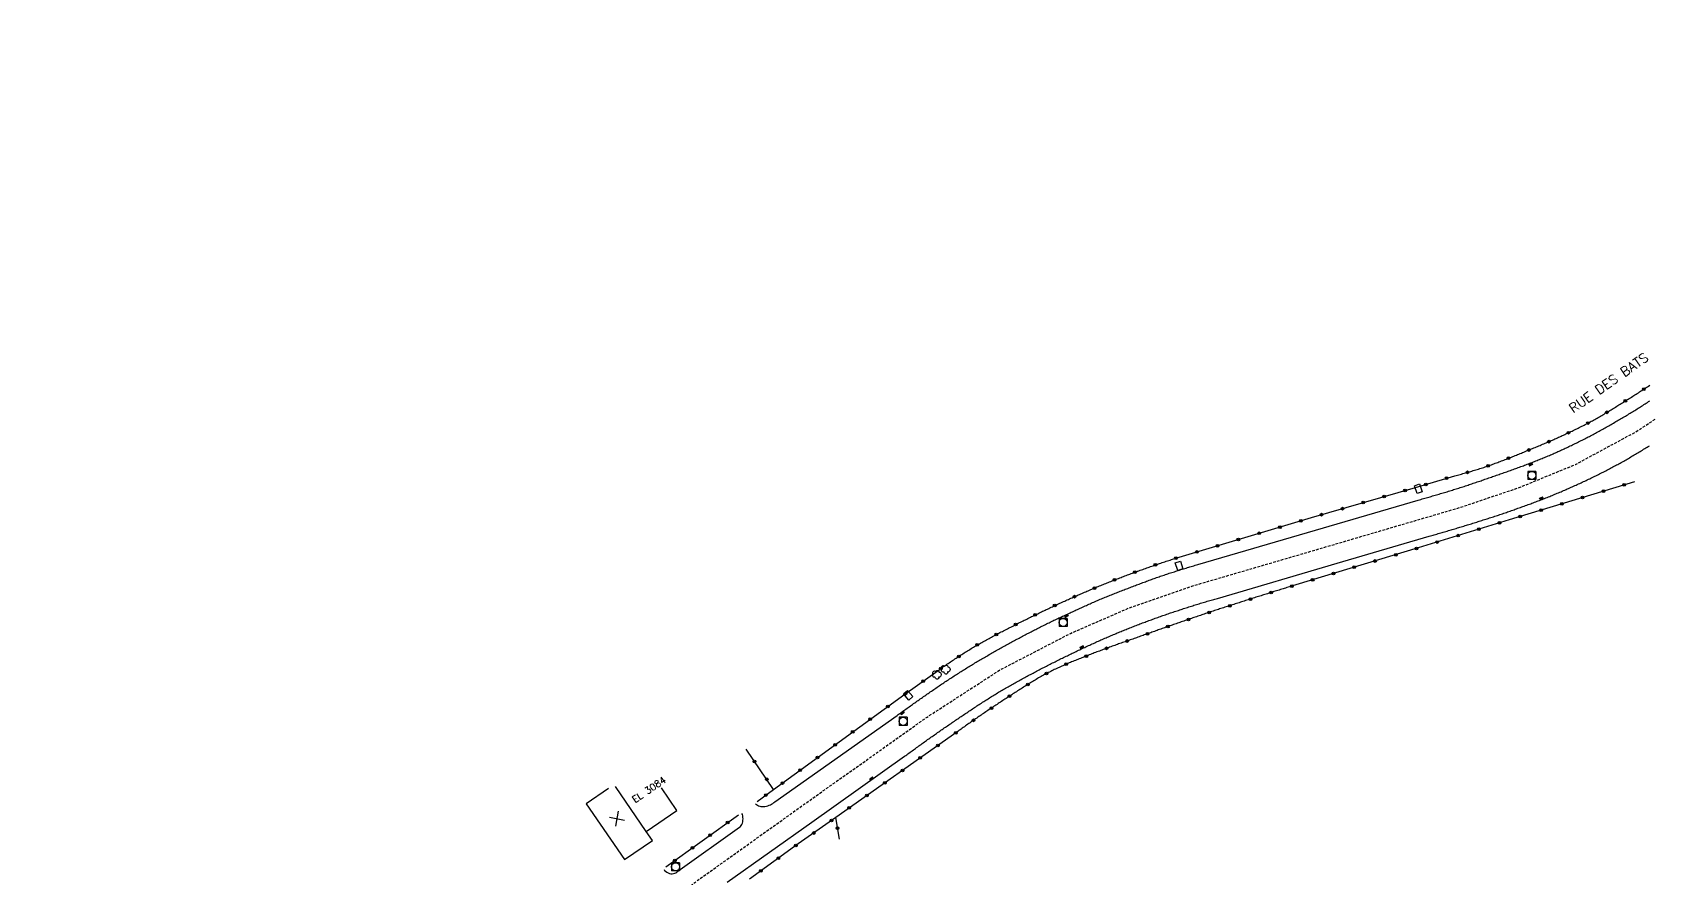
# Model space of a CAD drawing. Header units: millimetres. Extents: x 107000 to 108000, y 126999 to 128000.
# Drawn here: x 107261.2 to 107559, y 127302.3 to 127458 of the extents above; entities that cross this region are included whole.
import ezdxf
from ezdxf.enums import TextEntityAlignment as Align

# ---------------------------------------------------------------- set-up
doc = ezdxf.new("R2010")
doc.units = ezdxf.units.MM
doc.linetypes.add('DASHED', pattern=[0.75, 0.5, -0.25])
doc.layers.get('0').update_dxf_attribs({"linetype": 'CONTINUOUS'})
for name, color, linetype in [('W0001', 6, 'DASHED'), ('W0008', 7, 'CONTINUOUS'), ('W0100', 7, 'CONTINUOUS'), ('W0300', 7, 'CONTINUOUS'), ('W0322', 7, 'CONTINUOUS'), ('W0400', 7, 'CONTINUOUS'), ('W0420', 7, 'CONTINUOUS'), ('W0984', 7, 'CONTINUOUS'), ('W0989', 7, 'CONTINUOUS'), ('W0991', 7, 'CONTINUOUS'), ('W1102', 7, 'CONTINUOUS'), ('W1471', 7, 'CONTINUOUS')]:
    doc.layers.add(name, color=color, linetype=linetype)
doc.styles.get("Standard").update_dxf_attribs({"font": 'romans.shx', "width": 0.85})

# ---------------------------------------------------------------- blocks, each defined once
blk = doc.blocks.new('T420')
for p, q in [((0.75, 0.75), (-0.75, 0.75)), ((-0.75, 0.75), (-0.75, -0.75)), ((0.75, 0.75), (0.75, -0.75)), ((0.75, -0.75), (-0.75, -0.75))]:
    blk.add_line(p, q)
blk.add_ellipse((0, 0), major_axis=(-0.53, 0.53), ratio=1, start_param=3.926991, end_param=10.210176)
blk = doc.blocks.new('T400')
for p, q in [((-0.15, 0.3), (0.15, 0.3)), ((-0.15, -0.25), (-0.15, 0.3)), ((-0.15, 0.15), (0.15, 0.15)), ((-0.15, 0), (0.15, 0)), ((0.15, 0.3), (0.15, -0.25)), ((-0.15, -0.15), (0.15, -0.15)), ((-0.15, -0.25), (-0.15, -0.3)), ((-0.15, -0.3), (0.15, -0.3)), ((0.15, -0.3), (0.15, -0.25))]:
    blk.add_line(p, q)
blk = doc.blocks.new('T1471')
at = {"color": 0, "linetype": 'Continuous', "flags": 128}
blk.add_lwpolyline([(-0.75, -0.5), (-0.75, 0.5), (0.75, 0.5), (0.75, -0.5), (-0.75, -0.5)], dxfattribs=at)
blk = doc.blocks.new('T300')
for p, q in [((-0.8, 0.51), (-0.86, 0.34)), ((-0.86, 0.34), (-0.86, 0.17)), ((-0.86, 0.17), (-0.74, 0.06)), ((-0.69, 0.63), (-0.8, 0.51)), ((-0.8, -0.06), (-0.74, 0.06)), ((-0.74, 0.06), (-0.69, 0.11)), ((-0.57, 0.69), (-0.69, 0.63)), ((-0.46, 0.69), (-0.57, 0.69)), ((-0.29, 0.63), (-0.46, 0.69)), ((-0.29, 0.63), (-0.17, 0.74)), ((-0.23, 0.57), (-0.29, 0.63)), ((-0.17, 0.74), (-0.06, 0.8)), ((-0.06, 0.8), (0.06, 0.8)), ((0.06, 0.8), (0.23, 0.74)), ((0.23, 0.74), (0.34, 0.63)), ((0.34, 0.63), (0.4, 0.51)), ((0.46, 0.46), (0.34, 0.46)), ((0.4, 0.51), (0.4, 0.46)), ((0.57, 0.4), (0.46, 0.46)), ((0.57, 0.4), (0.69, 0.29)), ((0.69, 0.29), (0.74, 0.17)), ((0.74, 0.06), (0.69, -0.17)), ((0.74, 0.17), (0.74, 0.06)), ((-0.8, -0.17), (-0.8, -0.06)), ((-0.8, -0.23), (-0.8, -0.17)), ((-0.74, -0.34), (-0.8, -0.23)), ((-0.69, -0.4), (-0.74, -0.34)), ((-0.51, -0.46), (-0.69, -0.4)), ((-0.4, -0.46), (-0.51, -0.46)), ((-0.4, -0.46), (-0.34, -0.46)), ((-0.34, -0.46), (-0.34, -0.4)), ((-0.34, -0.51), (-0.34, -0.46)), ((-0.29, -0.63), (-0.34, -0.51)), ((-0.17, -0.74), (-0.29, -0.63)), ((-0.06, -0.8), (-0.17, -0.74)), ((0.06, -0.8), (-0.06, -0.8)), ((0.17, -0.74), (0.06, -0.8)), ((0.23, -0.69), (0.17, -0.74)), ((0.29, -0.46), (0.23, -0.46)), ((0.29, -0.63), (0.23, -0.69)), ((0.46, -0.4), (0.29, -0.46)), ((0.34, -0.51), (0.29, -0.63)), ((0.34, -0.51), (0.34, -0.46)), ((0.57, -0.34), (0.46, -0.4)), ((0.63, -0.29), (0.57, -0.34)), ((0.69, -0.17), (0.63, -0.29))]:
    blk.add_line(p, q)
blk = doc.blocks.new('t991o')
at = {"color": 0, "linetype": 'Continuous'}
for p, q in [((-1, 1), (1, -1)), ((-1, -1), (1, 1))]:
    blk.add_line(p, q, dxfattribs=at)
blk = doc.blocks.new('t322o')
at = {"color": 0, "linetype": 'Continuous'}
for radius in [0.25, 0.15]:
    blk.add_circle((0, 0), radius, dxfattribs=at)

msp = doc.modelspace()

# ---------------------------------------------------------------- linework, layer by layer
at = {"layer": 'W0001', "flags": 128}
msp.add_lwpolyline([(107000, 127089.04), (107003.49, 127090.61), (107006.14, 127092.18), (107008.36, 127093.73), (107010.32, 127095.02), (107025.43, 127107), (107037.6, 127116.58), (107066.4, 127139.08), (107088.06, 127156.08), (107094.78, 127162.19), (107099.38, 127167.1), (107105.7, 127174.85), (107111.44, 127182.02), (107116.64, 127188.52), (107122.25, 127195.21), (107131.72, 127207.17), (107135.09, 127211.4), (107138.56, 127215.46), (107142.88, 127219.18), (107148.61, 127222.06), (107154.91, 127223.92), (107164.3, 127226.43), (107174.45, 127229.14), (107184.03, 127231.95), (107260.27, 127252.71), (107315.94, 127271.2), (107330.12, 127276.12), (107335.89, 127277.72), (107341.63, 127277.36), (107350.74, 127277.39), (107353.27, 127279.17), (107361.16, 127284.73), (107369.51, 127291.14), (107383.85, 127301.83), (107403.45, 127315.83), (107426.06, 127331.88), (107439.48, 127340.56), (107452.49, 127347.3), (107463.11, 127351.91), (107474.86, 127356.01), (107495.18, 127361.96), (107524.23, 127370.49), (107535.13, 127374.16), (107545.48, 127378.4), (107556.57, 127384.39), (107566.51, 127390.87), (107574.63, 127396.86), (107587.27, 127406.56), (107606.75, 127421.33), (107616.21, 127428.32), (107628.75, 127436.48), (107637.53, 127441.21), (107649.35, 127446.94), (107667.55, 127455.74), (107693.78, 127468.43), (107721.15, 127481.68), (107737.6, 127489.63), (107752.86, 127497.12), (107759.97, 127501.4), (107764.49, 127504.58), (107772.4, 127511.35), (107782.05, 127521.92), (107812.16, 127555.37), (107829.33, 127574.66), (107834.96, 127581.75), (107841.86, 127591.66), (107847.67, 127601.53), (107852.76, 127611.48), (107858.53, 127625.36), (107862.3, 127636.75), (107868.74, 127659.49), (107884.13, 127716.25)], dxfattribs=at)
at = {"layer": 'W0008', "flags": 128}
for points in [[(107394.47, 127315.91), (107394.64, 127315.77), (107394.82, 127315.65), (107395.02, 127315.56), (107395.24, 127315.48), (107395.47, 127315.43), (107395.69, 127315.39), (107395.93, 127315.39), (107396.2, 127315.41), (107396.47, 127315.47), (107396.73, 127315.54), (107396.98, 127315.64), (107397.21, 127315.74), (107397.43, 127315.86), (107397.64, 127315.98), (107397.85, 127316.12), (107398.04, 127316.27), (107420.55, 127332.2), (107420.75, 127332.34), (107420.95, 127332.49), (107421.16, 127332.63), (107421.36, 127332.78), (107421.56, 127332.92), (107421.76, 127333.07), (107421.96, 127333.21), (107422.17, 127333.36), (107422.37, 127333.5), (107422.57, 127333.65), (107422.78, 127333.79), (107422.98, 127333.93), (107423.18, 127334.08), (107423.38, 127334.22), (107423.59, 127334.37), (107423.79, 127334.51), (107424, 127334.65), (107424.2, 127334.8), (107424.4, 127334.94), (107424.61, 127335.08), (107424.81, 127335.22), (107425.01, 127335.37), (107425.22, 127335.51), (107425.42, 127335.65), (107425.63, 127335.79), (107425.83, 127335.93), (107426.04, 127336.08), (107426.25, 127336.22), (107426.45, 127336.36), (107426.66, 127336.51), (107426.87, 127336.65), (107427.07, 127336.79), (107427.28, 127336.93), (107427.49, 127337.08), (107427.7, 127337.22), (107427.9, 127337.36), (107428.11, 127337.5), (107428.32, 127337.64), (107428.53, 127337.79), (107428.74, 127337.93), (107428.95, 127338.07), (107429.15, 127338.21), (107429.36, 127338.35), (107429.57, 127338.49), (107429.78, 127338.63), (107429.99, 127338.76), (107430.2, 127338.9), (107430.41, 127339.04), (107430.62, 127339.18), (107430.83, 127339.32), (107431.05, 127339.45), (107431.26, 127339.59), (107431.47, 127339.72), (107431.68, 127339.86), (107431.89, 127339.99), (107432.11, 127340.13), (107432.32, 127340.26), (107432.53, 127340.39), (107432.74, 127340.53), (107432.96, 127340.66), (107433.17, 127340.79), (107433.38, 127340.92), (107433.6, 127341.06), (107433.81, 127341.19), (107434.03, 127341.32), (107434.24, 127341.45), (107434.46, 127341.58), (107434.67, 127341.71), (107434.89, 127341.84), (107435.1, 127341.97), (107435.32, 127342.1), (107435.53, 127342.23), (107435.75, 127342.35), (107435.97, 127342.48), (107436.18, 127342.61), (107436.4, 127342.74), (107436.62, 127342.87), (107436.84, 127343), (107437.06, 127343.12), (107437.28, 127343.25), (107437.5, 127343.38), (107437.72, 127343.5), (107437.94, 127343.63), (107438.16, 127343.76), (107438.38, 127343.88), (107438.6, 127344.01), (107438.82, 127344.13), (107439.04, 127344.26), (107439.26, 127344.38), (107439.48, 127344.51), (107439.7, 127344.63), (107439.92, 127344.75), (107440.15, 127344.88), (107440.37, 127345), (107440.59, 127345.12), (107440.81, 127345.24), (107441.04, 127345.37), (107441.26, 127345.49), (107441.48, 127345.61), (107441.7, 127345.73), (107441.93, 127345.85), (107442.14, 127345.97), (107442.36, 127346.09), (107442.58, 127346.2), (107442.8, 127346.32), (107443.02, 127346.44), (107443.24, 127346.55), (107443.45, 127346.67), (107443.67, 127346.79), (107443.89, 127346.9), (107444.11, 127347.02), (107444.33, 127347.13), (107444.55, 127347.25), (107444.77, 127347.36), (107444.99, 127347.47), (107445.21, 127347.59), (107445.43, 127347.7), (107445.65, 127347.81), (107445.87, 127347.93), (107446.09, 127348.04), (107446.31, 127348.15), (107446.53, 127348.27), (107446.75, 127348.38), (107446.97, 127348.49), (107447.19, 127348.6), (107447.41, 127348.71), (107447.64, 127348.82), (107447.86, 127348.93), (107448.08, 127349.04), (107448.3, 127349.15), (107448.53, 127349.26), (107448.75, 127349.37), (107448.98, 127349.48), (107449.21, 127349.59), (107449.43, 127349.7), (107449.66, 127349.81), (107449.89, 127349.91), (107450.12, 127350.02), (107450.34, 127350.13), (107450.57, 127350.23), (107450.8, 127350.34), (107451.03, 127350.44), (107451.26, 127350.55), (107451.49, 127350.65), (107451.72, 127350.76), (107451.94, 127350.86), (107452.17, 127350.97), (107452.4, 127351.07), (107452.63, 127351.18), (107452.86, 127351.29), (107453.09, 127351.39), (107453.32, 127351.5), (107453.55, 127351.61), (107453.78, 127351.71), (107454.01, 127351.82), (107454.24, 127351.92), (107454.47, 127352.03), (107454.7, 127352.14), (107454.94, 127352.24), (107455.17, 127352.35), (107455.4, 127352.45), (107455.63, 127352.56), (107455.86, 127352.66), (107456.09, 127352.76), (107456.32, 127352.86), (107456.55, 127352.97), (107456.79, 127353.07), (107457.02, 127353.17), (107457.25, 127353.27), (107457.48, 127353.37), (107457.72, 127353.47), (107457.95, 127353.57), (107458.18, 127353.66), (107458.41, 127353.76), (107458.64, 127353.85), (107458.87, 127353.95), (107459.1, 127354.04), (107459.33, 127354.13), (107459.56, 127354.23), (107459.79, 127354.32), (107460.02, 127354.41), (107460.25, 127354.51), (107460.48, 127354.6), (107460.71, 127354.69), (107460.95, 127354.78), (107461.18, 127354.87), (107461.41, 127354.96), (107461.64, 127355.05), (107461.87, 127355.14), (107462.11, 127355.23), (107462.34, 127355.32), (107462.57, 127355.41), (107462.8, 127355.5), (107463.04, 127355.59), (107463.27, 127355.68), (107463.5, 127355.77), (107463.73, 127355.86), (107463.97, 127355.94), (107464.2, 127356.03), (107464.43, 127356.12), (107464.67, 127356.21), (107464.9, 127356.3), (107465.13, 127356.38), (107465.36, 127356.47), (107465.59, 127356.56), (107465.82, 127356.64), (107466.04, 127356.73), (107466.27, 127356.81), (107466.5, 127356.9), (107466.73, 127356.98), (107466.96, 127357.07), (107467.19, 127357.15), (107467.41, 127357.24), (107467.64, 127357.32), (107467.87, 127357.4), (107468.1, 127357.48), (107468.33, 127357.57), (107468.56, 127357.65), (107468.79, 127357.73), (107469.02, 127357.81), (107469.25, 127357.88), (107469.49, 127357.96), (107469.73, 127358.04), (107469.96, 127358.12), (107470.2, 127358.2), (107470.44, 127358.28), (107470.68, 127358.36), (107470.91, 127358.43), (107471.15, 127358.51), (107471.39, 127358.59), (107471.63, 127358.66), (107471.87, 127358.74), (107472.1, 127358.81), (107472.34, 127358.89), (107472.58, 127358.96), (107472.82, 127359.04), (107473.06, 127359.11), (107473.3, 127359.19), (107473.54, 127359.26), (107473.77, 127359.33), (107474.01, 127359.4), (107474.25, 127359.47), (107474.49, 127359.55), (107474.73, 127359.62), (107474.97, 127359.69), (107475.21, 127359.76), (107475.45, 127359.83), (107475.69, 127359.9), (107475.93, 127359.97), (107497.59, 127366.29), (107516.52, 127371.84), (107516.76, 127371.91), (107517, 127371.98), (107517.25, 127372.05), (107517.49, 127372.11), (107517.73, 127372.18), (107517.98, 127372.25), (107518.22, 127372.32), (107518.46, 127372.39), (107518.71, 127372.46), (107518.95, 127372.53), (107519.19, 127372.6), (107519.43, 127372.67), (107519.68, 127372.74), (107519.92, 127372.81), (107520.16, 127372.88), (107520.4, 127372.96), (107520.65, 127373.03), (107520.89, 127373.1), (107521.13, 127373.17), (107521.37, 127373.25), (107521.61, 127373.32), (107521.86, 127373.39), (107522.1, 127373.47), (107522.34, 127373.54), (107522.58, 127373.62), (107522.82, 127373.69), (107523.06, 127373.77), (107523.3, 127373.84), (107523.55, 127373.92), (107523.79, 127373.99), (107524.03, 127374.07), (107524.27, 127374.15), (107524.51, 127374.22), (107524.75, 127374.3), (107524.99, 127374.38), (107525.23, 127374.46), (107525.47, 127374.54), (107525.71, 127374.62), (107525.95, 127374.69), (107526.19, 127374.77), (107526.43, 127374.86), (107526.67, 127374.94), (107526.9, 127375.02), (107527.14, 127375.1), (107527.38, 127375.18), (107527.62, 127375.26), (107527.86, 127375.34), (107528.1, 127375.42), (107528.34, 127375.51), (107528.58, 127375.59), (107528.82, 127375.67), (107529.05, 127375.75), (107529.29, 127375.84), (107529.53, 127375.92), (107529.77, 127376), (107530.01, 127376.08), (107530.24, 127376.17), (107530.48, 127376.25), (107530.71, 127376.33), (107530.95, 127376.41), (107531.19, 127376.5), (107531.42, 127376.58), (107531.66, 127376.66), (107531.9, 127376.74), (107532.13, 127376.82), (107532.37, 127376.91), (107532.61, 127376.99), (107532.84, 127377.07), (107533.08, 127377.16), (107533.31, 127377.24), (107533.55, 127377.32), (107533.78, 127377.41), (107534.02, 127377.49), (107534.26, 127377.58), (107534.49, 127377.66), (107534.73, 127377.75), (107534.96, 127377.83), (107535.2, 127377.92), (107535.43, 127378.01), (107535.67, 127378.09), (107535.9, 127378.18), (107536.13, 127378.27), (107536.37, 127378.36), (107536.6, 127378.44), (107536.84, 127378.53), (107537.07, 127378.62), (107537.29, 127378.71), (107537.52, 127378.8), (107537.75, 127378.88), (107537.98, 127378.97), (107538.21, 127379.06), (107538.43, 127379.15), (107538.66, 127379.24), (107538.89, 127379.33), (107539.12, 127379.42), (107539.34, 127379.51), (107539.57, 127379.6), (107539.8, 127379.7), (107540.02, 127379.79), (107540.25, 127379.88), (107540.47, 127379.98), (107540.7, 127380.07), (107540.92, 127380.17), (107541.15, 127380.27), (107541.37, 127380.36), (107541.6, 127380.46), (107541.82, 127380.56), (107542.05, 127380.67), (107542.27, 127380.77), (107542.5, 127380.87), (107542.72, 127380.97), (107542.95, 127381.08), (107543.18, 127381.18), (107543.4, 127381.29), (107543.63, 127381.39), (107543.85, 127381.5), (107544.08, 127381.6), (107544.3, 127381.71), (107544.52, 127381.82), (107544.75, 127381.93), (107544.97, 127382.03), (107545.19, 127382.14), (107545.42, 127382.25), (107545.64, 127382.36), (107545.86, 127382.47), (107546.09, 127382.58), (107546.31, 127382.69), (107546.53, 127382.8), (107546.75, 127382.91), (107546.97, 127383.03), (107547.2, 127383.14), (107547.42, 127383.25), (107547.64, 127383.36), (107547.86, 127383.48), (107548.08, 127383.59), (107548.3, 127383.7), (107548.52, 127383.82), (107548.74, 127383.93), (107548.96, 127384.05), (107549.18, 127384.17), (107549.4, 127384.28), (107549.62, 127384.4), (107549.85, 127384.52), (107550.07, 127384.64), (107550.29, 127384.76), (107550.52, 127384.89), (107550.74, 127385.01), (107550.96, 127385.14), (107551.18, 127385.27), (107551.4, 127385.39), (107551.62, 127385.52), (107551.85, 127385.65), (107552.07, 127385.78), (107552.29, 127385.91), (107552.51, 127386.04), (107552.73, 127386.17), (107552.94, 127386.3), (107553.16, 127386.43), (107553.38, 127386.56), (107553.6, 127386.68), (107553.82, 127386.81), (107554.04, 127386.94), (107554.25, 127387.07), (107554.47, 127387.2), (107554.69, 127387.33), (107554.9, 127387.45), (107555.12, 127387.58), (107555.33, 127387.71), (107555.55, 127387.84), (107555.77, 127387.97), (107555.98, 127388.1), (107556.2, 127388.23), (107556.41, 127388.36), (107556.63, 127388.5), (107556.84, 127388.63), (107557.05, 127388.76), (107557.27, 127388.89), (107557.48, 127389.03), (107557.69, 127389.16), (107557.91, 127389.3), (107558.12, 127389.43), (107558.33, 127389.57), (107558.55, 127389.71), (107558.76, 127389.85), (107558.97, 127389.98), (107559.18, 127390.12)], [(107389.21, 127301.46), (107404.82, 127312.52), (107421.93, 127324.65), (107422.13, 127324.8), (107422.33, 127324.95), (107422.53, 127325.1), (107422.73, 127325.24), (107422.93, 127325.39), (107423.13, 127325.54), (107423.34, 127325.69), (107423.54, 127325.83), (107423.74, 127325.98), (107423.94, 127326.12), (107424.14, 127326.27), (107424.35, 127326.42), (107424.55, 127326.56), (107424.75, 127326.71), (107424.95, 127326.85), (107425.16, 127327), (107425.36, 127327.14), (107425.56, 127327.29), (107425.77, 127327.43), (107425.97, 127327.58), (107426.17, 127327.72), (107426.38, 127327.87), (107426.58, 127328.01), (107426.78, 127328.15), (107426.99, 127328.3), (107427.19, 127328.44), (107427.4, 127328.59), (107427.6, 127328.73), (107427.81, 127328.87), (107428.01, 127329.01), (107428.21, 127329.16), (107428.42, 127329.3), (107428.62, 127329.44), (107428.83, 127329.58), (107429.03, 127329.73), (107429.24, 127329.87), (107429.44, 127330.01), (107429.65, 127330.15), (107429.85, 127330.29), (107430.06, 127330.43), (107430.27, 127330.58), (107430.47, 127330.72), (107430.68, 127330.86), (107430.88, 127331), (107431.09, 127331.14), (107431.3, 127331.28), (107431.5, 127331.42), (107431.71, 127331.56), (107431.92, 127331.7), (107432.12, 127331.84), (107432.33, 127331.98), (107432.54, 127332.12), (107432.74, 127332.26), (107432.95, 127332.4), (107433.16, 127332.54), (107433.36, 127332.67), (107433.57, 127332.81), (107433.78, 127332.95), (107433.99, 127333.09), (107434.19, 127333.23), (107434.4, 127333.37), (107434.61, 127333.5), (107434.82, 127333.64), (107435.02, 127333.78), (107435.23, 127333.92), (107435.44, 127334.05), (107435.65, 127334.19), (107435.86, 127334.33), (107436.07, 127334.46), (107436.28, 127334.6), (107436.49, 127334.73), (107436.7, 127334.87), (107436.91, 127335), (107437.12, 127335.13), (107437.33, 127335.27), (107437.54, 127335.4), (107437.75, 127335.53), (107437.96, 127335.66), (107438.17, 127335.8), (107438.39, 127335.93), (107438.6, 127336.06), (107438.81, 127336.19), (107439.03, 127336.32), (107439.24, 127336.45), (107439.45, 127336.57), (107439.67, 127336.7), (107439.89, 127336.83), (107440.1, 127336.96), (107440.32, 127337.08), (107440.53, 127337.21), (107440.75, 127337.33), (107440.97, 127337.46), (107441.19, 127337.58), (107441.4, 127337.71), (107441.62, 127337.83), (107441.84, 127337.95), (107442.06, 127338.07), (107442.28, 127338.19), (107442.5, 127338.31), (107442.72, 127338.44), (107442.94, 127338.56), (107443.16, 127338.68), (107443.38, 127338.8), (107443.6, 127338.92), (107443.82, 127339.03), (107444.04, 127339.15), (107444.26, 127339.27), (107444.48, 127339.39), (107444.7, 127339.51), (107444.92, 127339.63), (107445.14, 127339.74), (107445.36, 127339.86), (107445.58, 127339.98), (107445.8, 127340.1), (107446.03, 127340.22), (107446.25, 127340.33), (107446.47, 127340.45), (107446.7, 127340.57), (107446.92, 127340.69), (107447.15, 127340.8), (107447.37, 127340.92), (107447.6, 127341.04), (107447.82, 127341.15), (107448.05, 127341.27), (107448.27, 127341.39), (107448.5, 127341.5), (107448.72, 127341.62), (107448.95, 127341.73), (107449.17, 127341.85), (107449.4, 127341.96), (107449.63, 127342.07), (107449.85, 127342.19), (107450.08, 127342.3), (107450.31, 127342.41), (107450.53, 127342.52), (107450.76, 127342.64), (107450.99, 127342.75), (107451.22, 127342.86), (107451.44, 127342.97), (107451.67, 127343.08), (107451.9, 127343.19), (107452.13, 127343.3), (107452.36, 127343.41), (107452.58, 127343.52), (107452.81, 127343.63), (107453.04, 127343.74), (107453.27, 127343.85), (107453.5, 127343.96), (107453.73, 127344.07), (107453.96, 127344.18), (107454.18, 127344.29), (107454.41, 127344.4), (107454.64, 127344.5), (107454.87, 127344.61), (107455.1, 127344.72), (107455.33, 127344.83), (107455.56, 127344.93), (107455.79, 127345.04), (107456.02, 127345.15), (107456.25, 127345.25), (107456.48, 127345.36), (107456.71, 127345.46), (107456.94, 127345.57), (107457.17, 127345.67), (107457.4, 127345.78), (107457.63, 127345.88), (107457.87, 127345.98), (107458.1, 127346.09), (107458.33, 127346.19), (107458.56, 127346.29), (107458.79, 127346.39), (107459.03, 127346.49), (107459.26, 127346.59), (107459.49, 127346.69), (107459.72, 127346.79), (107459.95, 127346.89), (107460.18, 127346.98), (107460.41, 127347.08), (107460.64, 127347.18), (107460.87, 127347.27), (107461.1, 127347.37), (107461.33, 127347.47), (107461.56, 127347.56), (107461.79, 127347.66), (107462.02, 127347.75), (107462.25, 127347.85), (107462.49, 127347.94), (107462.72, 127348.03), (107462.95, 127348.13), (107463.18, 127348.22), (107463.42, 127348.31), (107463.65, 127348.4), (107463.88, 127348.49), (107464.11, 127348.59), (107464.35, 127348.68), (107464.58, 127348.77), (107464.81, 127348.86), (107465.05, 127348.95), (107465.28, 127349.04), (107465.51, 127349.12), (107465.75, 127349.21), (107465.98, 127349.3), (107466.22, 127349.39), (107466.45, 127349.48), (107466.68, 127349.56), (107466.92, 127349.65), (107467.15, 127349.74), (107467.39, 127349.82), (107467.63, 127349.91), (107467.86, 127349.99), (107468.1, 127350.08), (107468.33, 127350.16), (107468.57, 127350.25), (107468.8, 127350.33), (107469.04, 127350.41), (107469.28, 127350.5), (107469.51, 127350.58), (107469.75, 127350.66), (107469.99, 127350.74), (107470.22, 127350.83), (107470.46, 127350.91), (107470.7, 127350.99), (107470.93, 127351.07), (107471.17, 127351.15), (107471.41, 127351.23), (107471.65, 127351.31), (107471.88, 127351.39), (107472.12, 127351.47), (107472.36, 127351.54), (107472.6, 127351.62), (107472.84, 127351.7), (107473.07, 127351.78), (107473.31, 127351.86), (107473.55, 127351.93), (107473.79, 127352.01), (107474.03, 127352.09), (107474.27, 127352.17), (107474.51, 127352.24), (107474.75, 127352.32), (107474.99, 127352.39), (107475.23, 127352.47), (107475.47, 127352.54), (107475.71, 127352.62), (107475.95, 127352.69), (107476.2, 127352.76), (107476.44, 127352.84), (107476.68, 127352.91), (107476.92, 127352.98), (107477.16, 127353.05), (107477.4, 127353.13), (107477.64, 127353.2), (107477.89, 127353.27), (107478.13, 127353.34), (107478.37, 127353.41), (107478.61, 127353.48), (107478.86, 127353.55), (107479.1, 127353.62), (107479.34, 127353.68), (107479.58, 127353.75), (107501.6, 127360.22), (107518.55, 127365.2), (107518.79, 127365.27), (107519.03, 127365.33), (107519.26, 127365.4), (107519.5, 127365.47), (107519.74, 127365.53), (107519.97, 127365.6), (107520.21, 127365.67), (107520.45, 127365.74), (107520.69, 127365.8), (107520.92, 127365.87), (107521.16, 127365.94), (107521.39, 127366.01), (107521.63, 127366.08), (107521.87, 127366.15), (107522.1, 127366.22), (107522.34, 127366.29), (107522.58, 127366.36), (107522.81, 127366.43), (107523.05, 127366.5), (107523.28, 127366.57), (107523.52, 127366.64), (107523.76, 127366.71), (107523.99, 127366.78), (107524.23, 127366.85), (107524.46, 127366.92), (107524.7, 127366.99), (107524.93, 127367.07), (107525.17, 127367.14), (107525.41, 127367.21), (107525.64, 127367.28), (107525.88, 127367.36), (107526.12, 127367.43), (107526.36, 127367.5), (107526.59, 127367.58), (107526.83, 127367.65), (107527.07, 127367.73), (107527.31, 127367.8), (107527.55, 127367.88), (107527.79, 127367.95), (107528.02, 127368.03), (107528.26, 127368.1), (107528.5, 127368.18), (107528.74, 127368.25), (107528.98, 127368.33), (107529.21, 127368.41), (107529.45, 127368.48), (107529.69, 127368.56), (107529.93, 127368.64), (107530.16, 127368.71), (107530.4, 127368.79), (107530.64, 127368.87), (107530.87, 127368.95), (107531.11, 127369.03), (107531.35, 127369.1), (107531.58, 127369.18), (107531.82, 127369.26), (107532.06, 127369.34), (107532.29, 127369.42), (107532.53, 127369.5), (107532.77, 127369.58), (107533, 127369.67), (107533.24, 127369.75), (107533.47, 127369.83), (107533.71, 127369.91), (107533.95, 127370), (107534.18, 127370.08), (107534.42, 127370.16), (107534.65, 127370.25), (107534.89, 127370.33), (107535.13, 127370.41), (107535.36, 127370.5), (107535.6, 127370.58), (107535.83, 127370.67), (107536.07, 127370.75), (107536.3, 127370.84), (107536.54, 127370.92), (107536.78, 127371.01), (107537.01, 127371.1), (107537.25, 127371.18), (107537.48, 127371.27), (107537.71, 127371.36), (107537.95, 127371.44), (107538.18, 127371.53), (107538.42, 127371.62), (107538.65, 127371.71), (107538.89, 127371.8), (107539.12, 127371.89), (107539.35, 127371.98), (107539.59, 127372.07), (107539.82, 127372.16), (107540.05, 127372.25), (107540.29, 127372.34), (107540.52, 127372.44), (107540.75, 127372.53), (107540.98, 127372.62), (107541.22, 127372.72), (107541.45, 127372.81), (107541.68, 127372.91), (107541.91, 127373), (107542.14, 127373.1), (107542.37, 127373.2), (107542.61, 127373.29), (107542.84, 127373.39), (107543.07, 127373.49), (107543.3, 127373.59), (107543.53, 127373.69), (107543.77, 127373.79), (107544, 127373.89), (107544.23, 127374), (107544.46, 127374.1), (107544.69, 127374.2), (107544.92, 127374.3), (107545.15, 127374.41), (107545.38, 127374.51), (107545.61, 127374.61), (107545.84, 127374.72), (107546.07, 127374.82), (107546.3, 127374.93), (107546.53, 127375.03), (107546.76, 127375.14), (107546.99, 127375.25), (107547.22, 127375.35), (107547.45, 127375.46), (107547.68, 127375.57), (107547.9, 127375.68), (107548.13, 127375.79), (107548.36, 127375.9), (107548.59, 127376.01), (107548.81, 127376.12), (107549.04, 127376.23), (107549.27, 127376.34), (107549.49, 127376.45), (107549.72, 127376.56), (107549.95, 127376.68), (107550.17, 127376.79), (107550.4, 127376.9), (107550.62, 127377.02), (107550.85, 127377.13), (107551.07, 127377.25), (107551.3, 127377.36), (107551.52, 127377.48), (107551.75, 127377.6), (107551.97, 127377.72), (107552.19, 127377.83), (107552.41, 127377.95), (107552.63, 127378.07), (107552.85, 127378.19), (107553.07, 127378.31), (107553.29, 127378.43), (107553.51, 127378.55), (107553.73, 127378.67), (107553.95, 127378.79), (107554.16, 127378.91), (107554.38, 127379.04), (107554.6, 127379.16), (107554.82, 127379.28), (107555.03, 127379.41), (107555.25, 127379.53), (107555.47, 127379.66), (107555.68, 127379.79), (107555.9, 127379.91), (107556.11, 127380.04), (107556.33, 127380.17), (107556.54, 127380.29), (107556.76, 127380.42), (107556.97, 127380.55), (107557.19, 127380.68), (107557.4, 127380.81), (107557.61, 127380.94), (107557.83, 127381.07), (107558.04, 127381.2), (107558.26, 127381.33), (107558.47, 127381.46), (107558.68, 127381.59), (107558.9, 127381.72), (107559.11, 127381.85)], [(107377.61, 127303.83), (107377.72, 127303.64), (107377.87, 127303.48), (107378.1, 127303.31), (107378.35, 127303.17), (107378.62, 127303.07), (107378.87, 127303.02), (107379.12, 127303.01), (107379.37, 127303.04), (107379.59, 127303.11), (107379.79, 127303.21), (107379.97, 127303.33), (107380.15, 127303.48), (107391.5, 127311.61), (107391.67, 127311.75), (107391.82, 127311.92), (107391.94, 127312.11), (107392.04, 127312.36), (107392.11, 127312.61), (107392.15, 127312.87), (107392.16, 127313.14), (107392.14, 127313.41), (107392.1, 127313.67), (107392.04, 127313.91), (107391.93, 127314.14)]]:
    msp.add_lwpolyline(points, dxfattribs=at)
at = {"layer": 'W0100', "flags": 128}
msp.add_lwpolyline([(107367.39, 127318.75), (107363.27, 127315.92), (107370.35, 127305.64), (107375.48, 127309.15), (107374.34, 127310.82), (107379.99, 127314.69), (107377.17, 127318.82)], dxfattribs=at)
at = {"layer": 'W0322', "flags": 128}
for points in [[(107397.8, 127318.56), (107421.98, 127336.12), (107428.09, 127340.43), (107428.29, 127340.58), (107428.5, 127340.73), (107428.7, 127340.88), (107428.91, 127341.02), (107429.11, 127341.17), (107429.32, 127341.31), (107429.52, 127341.46), (107429.73, 127341.6), (107429.94, 127341.74), (107430.15, 127341.89), (107430.35, 127342.03), (107430.56, 127342.17), (107430.77, 127342.31), (107430.98, 127342.45), (107431.19, 127342.59), (107431.4, 127342.73), (107431.61, 127342.87), (107431.82, 127343.01), (107432.03, 127343.14), (107432.24, 127343.28), (107432.45, 127343.42), (107432.67, 127343.55), (107432.88, 127343.69), (107433.09, 127343.82), (107433.3, 127343.96), (107433.52, 127344.09), (107433.73, 127344.22), (107433.95, 127344.35), (107434.16, 127344.48), (107434.38, 127344.62), (107434.59, 127344.75), (107434.81, 127344.88), (107435.03, 127345.01), (107435.25, 127345.13), (107435.47, 127345.26), (107435.69, 127345.39), (107435.91, 127345.52), (107436.13, 127345.64), (107436.35, 127345.76), (107436.57, 127345.89), (107436.8, 127346.01), (107437.02, 127346.13), (107437.24, 127346.25), (107437.47, 127346.37), (107437.69, 127346.49), (107437.92, 127346.61), (107438.14, 127346.73), (107438.37, 127346.85), (107438.59, 127346.97), (107438.82, 127347.08), (107439.04, 127347.2), (107439.27, 127347.32), (107439.49, 127347.43), (107439.72, 127347.55), (107439.95, 127347.67), (107440.17, 127347.78), (107440.4, 127347.9), (107440.62, 127348.02), (107440.85, 127348.13), (107441.07, 127348.25), (107441.29, 127348.36), (107441.51, 127348.47), (107441.74, 127348.59), (107441.96, 127348.7), (107442.18, 127348.82), (107442.4, 127348.93), (107442.63, 127349.04), (107442.85, 127349.15), (107443.07, 127349.27), (107443.3, 127349.38), (107443.52, 127349.49), (107443.75, 127349.6), (107443.97, 127349.71), (107444.19, 127349.82), (107444.42, 127349.93), (107444.64, 127350.05), (107444.87, 127350.16), (107445.09, 127350.27), (107445.31, 127350.38), (107445.54, 127350.49), (107445.76, 127350.6), (107445.99, 127350.7), (107446.21, 127350.81), (107446.44, 127350.92), (107446.66, 127351.03), (107446.89, 127351.14), (107447.12, 127351.25), (107447.34, 127351.36), (107447.57, 127351.46), (107447.79, 127351.57), (107448.02, 127351.68), (107448.24, 127351.78), (107448.47, 127351.89), (107448.7, 127352), (107448.92, 127352.1), (107449.15, 127352.21), (107449.37, 127352.31), (107449.6, 127352.42), (107449.83, 127352.52), (107450.05, 127352.63), (107450.28, 127352.73), (107450.51, 127352.84), (107450.73, 127352.94), (107450.96, 127353.04), (107451.19, 127353.15), (107451.41, 127353.25), (107451.64, 127353.35), (107451.87, 127353.46), (107452.09, 127353.56), (107452.32, 127353.66), (107452.55, 127353.76), (107452.78, 127353.87), (107453, 127353.97), (107453.23, 127354.07), (107453.46, 127354.17), (107453.69, 127354.27), (107453.92, 127354.37), (107454.14, 127354.47), (107454.37, 127354.57), (107454.6, 127354.67), (107454.83, 127354.77), (107455.06, 127354.87), (107455.29, 127354.97), (107455.52, 127355.06), (107455.75, 127355.16), (107455.98, 127355.26), (107456.21, 127355.36), (107456.44, 127355.45), (107456.66, 127355.55), (107456.9, 127355.65), (107457.13, 127355.74), (107457.36, 127355.84), (107457.59, 127355.93), (107457.82, 127356.03), (107458.06, 127356.13), (107458.29, 127356.22), (107458.52, 127356.31), (107458.76, 127356.41), (107458.99, 127356.5), (107459.22, 127356.6), (107459.45, 127356.69), (107459.69, 127356.78), (107459.92, 127356.87), (107460.15, 127356.97), (107460.39, 127357.06), (107460.62, 127357.15), (107460.86, 127357.24), (107461.09, 127357.33), (107461.32, 127357.42), (107461.56, 127357.51), (107461.79, 127357.6), (107462.03, 127357.69), (107462.26, 127357.78), (107462.5, 127357.87), (107462.73, 127357.96), (107462.97, 127358.05), (107463.2, 127358.14), (107463.44, 127358.22), (107463.67, 127358.31), (107463.91, 127358.4), (107464.14, 127358.49), (107464.38, 127358.57), (107464.62, 127358.66), (107464.85, 127358.75), (107465.09, 127358.83), (107465.33, 127358.92), (107465.57, 127359.01), (107465.8, 127359.09), (107466.04, 127359.18), (107466.28, 127359.26), (107466.52, 127359.35), (107466.76, 127359.43), (107466.99, 127359.51), (107467.23, 127359.6), (107467.47, 127359.68), (107467.71, 127359.76), (107467.95, 127359.84), (107468.19, 127359.93), (107468.43, 127360.01), (107468.67, 127360.09), (107468.9, 127360.17), (107469.14, 127360.25), (107469.38, 127360.33), (107469.62, 127360.41), (107469.86, 127360.49), (107470.1, 127360.57), (107470.34, 127360.65), (107470.58, 127360.73), (107470.82, 127360.81), (107471.06, 127360.89), (107471.3, 127360.96), (107496.87, 127368.62), (107516.04, 127374.17), (107523.29, 127376.33), (107523.53, 127376.39), (107523.77, 127376.46), (107524.02, 127376.52), (107524.26, 127376.59), (107524.5, 127376.65), (107524.75, 127376.72), (107524.99, 127376.78), (107525.23, 127376.85), (107525.47, 127376.92), (107525.72, 127376.99), (107525.96, 127377.06), (107526.2, 127377.13), (107526.44, 127377.2), (107526.68, 127377.28), (107526.92, 127377.35), (107527.16, 127377.42), (107527.4, 127377.5), (107527.64, 127377.57), (107527.88, 127377.65), (107528.12, 127377.73), (107528.36, 127377.8), (107528.6, 127377.88), (107528.84, 127377.96), (107529.08, 127378.04), (107529.32, 127378.12), (107529.55, 127378.2), (107529.79, 127378.28), (107530.02, 127378.37), (107530.25, 127378.45), (107530.48, 127378.53), (107530.72, 127378.62), (107530.95, 127378.7), (107531.18, 127378.79), (107531.41, 127378.88), (107531.64, 127378.97), (107531.87, 127379.05), (107532.1, 127379.14), (107532.33, 127379.23), (107532.56, 127379.32), (107532.79, 127379.41), (107533.02, 127379.5), (107533.25, 127379.6), (107533.48, 127379.69), (107533.71, 127379.78), (107533.94, 127379.87), (107534.17, 127379.96), (107534.39, 127380.06), (107534.62, 127380.15), (107534.85, 127380.24), (107535.08, 127380.33), (107535.31, 127380.43), (107535.54, 127380.52), (107535.77, 127380.61), (107536, 127380.7), (107536.23, 127380.8), (107536.46, 127380.89), (107536.69, 127380.98), (107536.92, 127381.08), (107537.15, 127381.17), (107537.38, 127381.26), (107537.61, 127381.36), (107537.84, 127381.45), (107538.07, 127381.54), (107538.3, 127381.64), (107538.53, 127381.73), (107538.76, 127381.83), (107538.99, 127381.92), (107539.21, 127382.02), (107539.44, 127382.12), (107539.67, 127382.21), (107539.9, 127382.31), (107540.13, 127382.41), (107540.36, 127382.51), (107540.58, 127382.61), (107540.81, 127382.71), (107541.04, 127382.81), (107541.26, 127382.91), (107541.49, 127383.01), (107541.72, 127383.11), (107541.94, 127383.22), (107542.17, 127383.32), (107542.39, 127383.42), (107542.62, 127383.52), (107542.85, 127383.63), (107543.07, 127383.73), (107543.3, 127383.83), (107543.52, 127383.94), (107543.75, 127384.04), (107543.97, 127384.15), (107544.2, 127384.25), (107544.42, 127384.36), (107544.65, 127384.46), (107544.87, 127384.57), (107545.09, 127384.68), (107545.32, 127384.78), (107545.54, 127384.89), (107545.76, 127385), (107545.99, 127385.11), (107546.21, 127385.22), (107546.43, 127385.33), (107546.65, 127385.44), (107546.87, 127385.55), (107547.09, 127385.66), (107547.31, 127385.78), (107547.54, 127385.89), (107547.75, 127386.01), (107547.97, 127386.12), (107548.19, 127386.24), (107548.41, 127386.36), (107548.63, 127386.47), (107548.85, 127386.59), (107549.06, 127386.71), (107549.28, 127386.83), (107549.5, 127386.96), (107549.71, 127387.08), (107549.92, 127387.2), (107550.14, 127387.33), (107550.35, 127387.45), (107550.57, 127387.58), (107550.78, 127387.7), (107550.99, 127387.83), (107551.2, 127387.96), (107551.41, 127388.09), (107551.63, 127388.21), (107551.84, 127388.34), (107552.05, 127388.47), (107552.26, 127388.6), (107552.47, 127388.73), (107552.68, 127388.86), (107552.89, 127388.99), (107553.1, 127389.12), (107553.31, 127389.25), (107553.52, 127389.39), (107553.73, 127389.52), (107553.94, 127389.65), (107554.15, 127389.78), (107554.36, 127389.91), (107554.57, 127390.04), (107554.78, 127390.17), (107554.99, 127390.3), (107555.2, 127390.43), (107555.41, 127390.57), (107555.62, 127390.7), (107555.83, 127390.83), (107556.04, 127390.96), (107556.25, 127391.1), (107556.46, 127391.23), (107556.67, 127391.36), (107556.88, 127391.5), (107557.09, 127391.63), (107557.3, 127391.76), (107557.51, 127391.9), (107557.71, 127392.03), (107557.92, 127392.17), (107558.13, 127392.31), (107558.34, 127392.44), (107558.55, 127392.58), (107558.75, 127392.72), (107558.96, 127392.86), (107559.17, 127392.99)], [(107556.39, 127375.23), (107533.3, 127368.22), (107516.54, 127363.03), (107494.02, 127356.23), (107493.78, 127356.16), (107493.55, 127356.09), (107493.31, 127356.01), (107493.07, 127355.94), (107492.83, 127355.87), (107492.59, 127355.79), (107492.35, 127355.72), (107492.11, 127355.65), (107491.87, 127355.57), (107491.63, 127355.5), (107491.4, 127355.43), (107491.16, 127355.35), (107490.92, 127355.28), (107490.68, 127355.21), (107490.44, 127355.13), (107490.2, 127355.06), (107489.96, 127354.98), (107489.72, 127354.91), (107489.49, 127354.83), (107489.25, 127354.76), (107489.01, 127354.69), (107488.77, 127354.61), (107488.53, 127354.54), (107488.29, 127354.46), (107488.05, 127354.39), (107487.82, 127354.31), (107487.58, 127354.24), (107487.34, 127354.16), (107487.1, 127354.09), (107486.86, 127354.01), (107486.62, 127353.94), (107486.39, 127353.86), (107486.15, 127353.79), (107485.91, 127353.71), (107485.67, 127353.63), (107485.43, 127353.56), (107485.2, 127353.48), (107484.96, 127353.41), (107484.72, 127353.33), (107484.48, 127353.25), (107484.24, 127353.18), (107484.01, 127353.1), (107483.77, 127353.02), (107483.53, 127352.95), (107483.29, 127352.87), (107483.05, 127352.79), (107482.82, 127352.72), (107482.58, 127352.64), (107482.34, 127352.56), (107482.1, 127352.49), (107481.87, 127352.41), (107481.63, 127352.33), (107481.39, 127352.25), (107481.15, 127352.18), (107480.91, 127352.1), (107480.68, 127352.02), (107480.44, 127351.94), (107480.2, 127351.87), (107479.96, 127351.79), (107479.73, 127351.71), (107479.49, 127351.63), (107479.25, 127351.55), (107479.02, 127351.48), (107478.78, 127351.4), (107478.54, 127351.32), (107478.3, 127351.24), (107478.07, 127351.16), (107477.83, 127351.08), (107477.59, 127351), (107477.35, 127350.93), (107477.12, 127350.85), (107476.88, 127350.77), (107476.65, 127350.69), (107476.41, 127350.61), (107476.17, 127350.53), (107475.94, 127350.45), (107475.7, 127350.37), (107475.47, 127350.29), (107475.23, 127350.21), (107475, 127350.13), (107474.76, 127350.05), (107474.53, 127349.97), (107474.29, 127349.89), (107474.06, 127349.81), (107473.82, 127349.73), (107473.59, 127349.65), (107473.35, 127349.57), (107473.12, 127349.49), (107472.88, 127349.4), (107472.65, 127349.32), (107472.41, 127349.24), (107472.18, 127349.16), (107471.94, 127349.08), (107471.71, 127349), (107471.47, 127348.91), (107471.24, 127348.83), (107471, 127348.75), (107470.77, 127348.67), (107470.53, 127348.58), (107470.3, 127348.5), (107470.06, 127348.42), (107469.83, 127348.34), (107469.6, 127348.25), (107469.36, 127348.17), (107469.13, 127348.09), (107468.89, 127348), (107468.66, 127347.92), (107468.42, 127347.84), (107468.19, 127347.76), (107467.95, 127347.67), (107467.72, 127347.59), (107467.49, 127347.51), (107467.25, 127347.42), (107467.02, 127347.34), (107466.78, 127347.26), (107466.55, 127347.17), (107466.31, 127347.09), (107466.08, 127347.01), (107465.85, 127346.92), (107465.61, 127346.84), (107465.37, 127346.76), (107465.14, 127346.67), (107464.9, 127346.59), (107464.66, 127346.5), (107464.43, 127346.42), (107464.19, 127346.34), (107463.95, 127346.25), (107463.72, 127346.17), (107463.48, 127346.09), (107463.24, 127346.01), (107463.01, 127345.92), (107462.77, 127345.84), (107462.53, 127345.76), (107462.3, 127345.67), (107462.06, 127345.59), (107461.82, 127345.51), (107461.58, 127345.42), (107461.35, 127345.34), (107461.11, 127345.25), (107460.87, 127345.17), (107460.64, 127345.09), (107460.4, 127345), (107460.16, 127344.92), (107459.93, 127344.83), (107459.69, 127344.75), (107459.46, 127344.66), (107459.22, 127344.58), (107458.98, 127344.49), (107458.75, 127344.4), (107458.51, 127344.32), (107458.28, 127344.23), (107458.04, 127344.14), (107457.81, 127344.05), (107457.57, 127343.96), (107457.34, 127343.87), (107457.1, 127343.79), (107456.87, 127343.7), (107456.63, 127343.6), (107456.4, 127343.51), (107456.17, 127343.42), (107455.93, 127343.33), (107455.7, 127343.24), (107455.47, 127343.14), (107455.24, 127343.05), (107455.01, 127342.96), (107454.77, 127342.87), (107454.54, 127342.78), (107454.31, 127342.68), (107454.08, 127342.59), (107453.85, 127342.5), (107453.62, 127342.41), (107453.39, 127342.31), (107453.15, 127342.22), (107452.92, 127342.12), (107452.69, 127342.03), (107452.46, 127341.93), (107452.23, 127341.84), (107452, 127341.74), (107451.77, 127341.64), (107451.55, 127341.54), (107451.32, 127341.44), (107451.09, 127341.34), (107450.86, 127341.24), (107450.63, 127341.14), (107450.41, 127341.04), (107450.18, 127340.94), (107449.95, 127340.83), (107449.73, 127340.72), (107449.5, 127340.62), (107449.28, 127340.51), (107449.05, 127340.4), (107448.83, 127340.29), (107448.61, 127340.17), (107448.39, 127340.06), (107448.16, 127339.94), (107447.94, 127339.82), (107447.71, 127339.7), (107447.49, 127339.58), (107447.27, 127339.46), (107447.05, 127339.34), (107446.83, 127339.21), (107446.61, 127339.09), (107446.39, 127338.96), (107446.17, 127338.83), (107445.96, 127338.7), (107445.74, 127338.57), (107445.52, 127338.44), (107445.31, 127338.31), (107445.09, 127338.18), (107444.88, 127338.04), (107444.66, 127337.91), (107444.45, 127337.78), (107444.23, 127337.64), (107444.02, 127337.51), (107443.81, 127337.37), (107443.59, 127337.23), (107443.38, 127337.1), (107443.17, 127336.96), (107442.96, 127336.82), (107442.74, 127336.69), (107442.53, 127336.55), (107442.32, 127336.41), (107442.11, 127336.28), (107441.89, 127336.14), (107441.68, 127336), (107441.47, 127335.86), (107441.26, 127335.73), (107441.05, 127335.59), (107440.83, 127335.45), (107440.62, 127335.32), (107440.41, 127335.18), (107440.2, 127335.04), (107439.99, 127334.91), (107439.78, 127334.77), (107439.57, 127334.63), (107439.36, 127334.5), (107439.16, 127334.36), (107438.95, 127334.22), (107438.74, 127334.08), (107438.53, 127333.94), (107438.32, 127333.8), (107438.11, 127333.66), (107437.9, 127333.53), (107437.69, 127333.39), (107437.49, 127333.25), (107437.28, 127333.11), (107437.07, 127332.97), (107436.86, 127332.83), (107436.65, 127332.68), (107436.45, 127332.54), (107436.24, 127332.4), (107436.03, 127332.26), (107435.83, 127332.12), (107435.62, 127331.98), (107435.41, 127331.84), (107435.21, 127331.69), (107435, 127331.55), (107434.79, 127331.41), (107434.59, 127331.27), (107434.38, 127331.12), (107434.18, 127330.98), (107433.97, 127330.84), (107433.76, 127330.69), (107433.56, 127330.55), (107433.35, 127330.4), (107433.15, 127330.26), (107432.94, 127330.11), (107432.74, 127329.97), (107432.54, 127329.82), (107432.33, 127329.68), (107432.13, 127329.53), (107431.92, 127329.39), (107431.72, 127329.24), (107431.52, 127329.09), (107409.23, 127313.37), (107402.34, 127308.54), (107393.37, 127302.05)], [(107394.77, 127316.33), (107397.8, 127318.56), (107392.72, 127325.99)], [(107377.96, 127304.29), (107391.33, 127313.9)], [(107409.22, 127313.38), (107409.87, 127309.41)]]:
    msp.add_lwpolyline(points, dxfattribs=at)
at = {"layer": 'W1102', "flags": 128}
msp.add_lwpolyline([(107374.34, 127310.82), (107368.69, 127319.07)], dxfattribs=at)

# ---------------------------------------------------------------- block references
at = {"layer": 'W0300'}
for p in [(107427.91, 127339.66), (107429.55, 127340.61)]:
    msp.add_blockref('T300', p, dxfattribs=at)
at = {"layer": 'W0322'}
for p, rotation in [((107558.07, 127392.26), 33.21435261770864), ((107554.69, 127390.12), 31.96728567706024), ((107551.29, 127388.01), 31.13798676904885), ((107544.23, 127384.26), 25.15689477953989), ((107547.81, 127386.04), 27.79161442567167), ((107536.89, 127381.07), 22.00163915503924), ((107540.58, 127382.61), 23.76984067036621), ((107529.44, 127378.16), 18.9597619048841), ((107533.18, 127379.57), 21.71123318261743), ((107517.94, 127374.74), 16.58348354826911), ((107521.77, 127375.88), 16.58348354826911), ((107525.62, 127376.96), 15.96532756429635), ((107554.48, 127374.65), 196.8982963674354), ((107506.42, 127371.39), 16.15966468579953), ((107510.26, 127372.5), 16.15966468579953), ((107514.1, 127373.61), 16.15966468579953), ((107546.82, 127372.32), 196.8982963674354), ((107550.65, 127373.49), 196.8982963674354), ((107498.74, 127369.16), 16.15966468579953), ((107502.58, 127370.27), 16.15966468579953), ((107535.34, 127368.84), 196.8982963674354), ((107539.17, 127370), 196.8982963674354), ((107543, 127371.16), 196.8982963674354), ((107487.23, 127365.73), 16.6733670680799), ((107491.07, 127366.88), 16.6733670680799), ((107494.9, 127368.03), 16.6733670680799), ((107523.87, 127365.3), 197.1789246466345), ((107527.7, 127366.48), 197.1789246466345), ((107531.52, 127367.67), 197.1789246466345), ((107479.57, 127363.44), 16.6733670680799), ((107483.4, 127364.59), 16.6733670680799), ((107516.23, 127362.94), 196.8132076706967), ((107520.05, 127364.12), 197.1789246466345), ((107468.11, 127359.9), 18.96025600605666), ((107471.91, 127361.14), 16.6733670680799), ((107475.74, 127362.29), 16.6733670680799), ((107504.74, 127359.47), 196.8132076706967), ((107508.57, 127360.63), 196.8132076706967), ((107512.4, 127361.78), 196.8132076706967), ((107460.6, 127357.14), 21.36938004484884), ((107464.34, 127358.56), 20.2540683986807), ((107497.09, 127357.16), 196.8132076706967), ((107500.91, 127358.31), 196.8132076706967), ((107453.21, 127354.06), 23.94373153066109), ((107456.89, 127355.64), 22.67324133202151), ((107485.62, 127353.62), 197.6663325822473), ((107489.43, 127354.82), 197.3205771694088), ((107493.26, 127356), 196.9748469358391), ((107445.96, 127350.69), 25.91024520374285), ((107449.57, 127352.41), 24.94951578927437), ((107478.01, 127351.14), 198.3578182276458), ((107481.81, 127352.39), 198.0120879950768), ((107442.38, 127348.91), 26.87178246096479), ((107470.44, 127348.55), 199.3846415510858), ((107474.22, 127349.87), 198.9497612873866), ((107435.31, 127345.17), 30.19157731745428), ((107438.82, 127347.08), 27.45013258913646), ((107459.13, 127344.54), 200.0789401505374), ((107462.9, 127345.89), 199.3349097465847), ((107466.67, 127347.22), 199.5656338276631), ((107431.91, 127343.06), 33.05878759562113), ((107451.69, 127341.61), 203.2289756018685), ((107455.4, 127343.12), 201.6434004116982), ((107425.34, 127338.49), 35.23113482965694), ((107428.6, 127340.81), 35.59565188121727), ((107448.08, 127339.9), 207.9196783796542), ((107422.07, 127336.19), 35.23113482965694), ((107441.25, 127335.73), 212.8041276762731), ((107444.62, 127337.89), 212.0708510324757), ((107418.84, 127333.84), 35.99826572850503), ((107437.91, 127333.53), 213.7465615305493), ((107415.6, 127331.49), 35.99826572850503), ((107434.6, 127331.28), 214.7521117500665), ((107409.13, 127326.78), 35.99826572850503), ((107412.36, 127329.14), 35.99826572850503), ((107428.07, 127326.66), 215.1981666710556), ((107431.34, 127328.97), 215.1981666710556), ((107394.28, 127323.71), 124.3649463558413), ((107405.89, 127324.43), 35.99826572850503), ((107424.8, 127324.36), 215.1981666710556), ((107402.66, 127322.08), 35.99826572850503), ((107421.53, 127322.05), 215.1981666710556), ((107396.54, 127320.41), 124.3649463558413), ((107399.42, 127319.73), 35.99826572850503), ((107418.26, 127319.75), 215.1981666710556), ((107396.38, 127317.52), 36.23012579806466), ((107411.73, 127315.14), 215.1981666710556), ((107414.99, 127317.44), 215.1981666710556), ((107389.33, 127312.46), 35.6941056405349), ((107408.46, 127312.83), 215.0688029539502), ((107386.08, 127310.12), 35.6941056405349), ((107405.18, 127310.53), 215.0688029539502), ((107409.54, 127311.41), 279.3539960114345), ((107382.83, 127307.79), 35.6941056405349), ((107398.67, 127305.88), 215.884618083625), ((107401.91, 127308.23), 215.884618083625), ((107379.58, 127305.46), 35.6941056405349), ((107395.43, 127303.54), 215.884618083625)]:
    msp.add_blockref('t322o', p, dxfattribs=dict(at, rotation=rotation))
at = {"layer": 'W0400'}
for p, rotation in [((107537.25, 127378.41), 293.4270023870743), ((107539.21, 127372.18), 112.9848140515909), ((107451.71, 127350.53), 294.7000410483178), ((107454.59, 127344.74), 115.1777837388646), ((107421.52, 127332.64), 309.3726312942335), ((107415.83, 127320.56), 125.3385909118674)]:
    msp.add_blockref('T400', p, dxfattribs=dict(at, rotation=rotation))
at = {"layer": 'W0420'}
for p in [(107537.46, 127376.39), (107451.12, 127349.31), (107421.66, 127331.1), (107379.73, 127304.3)]:
    msp.add_blockref('T420', p, dxfattribs=at)
at = {"layer": 'W0991', "rotation": 34.38957509070557}
msp.add_blockref('t991o', (107368.96, 127313.18), dxfattribs=at)
at = {"layer": 'W1471'}
for p, rotation in [((107516.55, 127373.94), 288.7593876761874), ((107472.48, 127359.75), 287.844747216065), ((107422.59, 127335.9), 310.6844200295234)]:
    msp.add_blockref('T1471', p, dxfattribs=dict(at, rotation=rotation))

# ---------------------------------------------------------------- texts
at = {"layer": 'W0984'}
msp.add_text('EL 3084', height=1.25, rotation=34.3896, dxfattribs=at).set_placement((107374.85, 127318.52), align=Align.MIDDLE)
at = {"layer": 'W0989'}
msp.add_text('RUE DES BATS', height=1.75, rotation=35.2025, dxfattribs=at).set_placement((107551.62, 127393.46), align=Align.MIDDLE)

doc.saveas('drawing.dxf')
